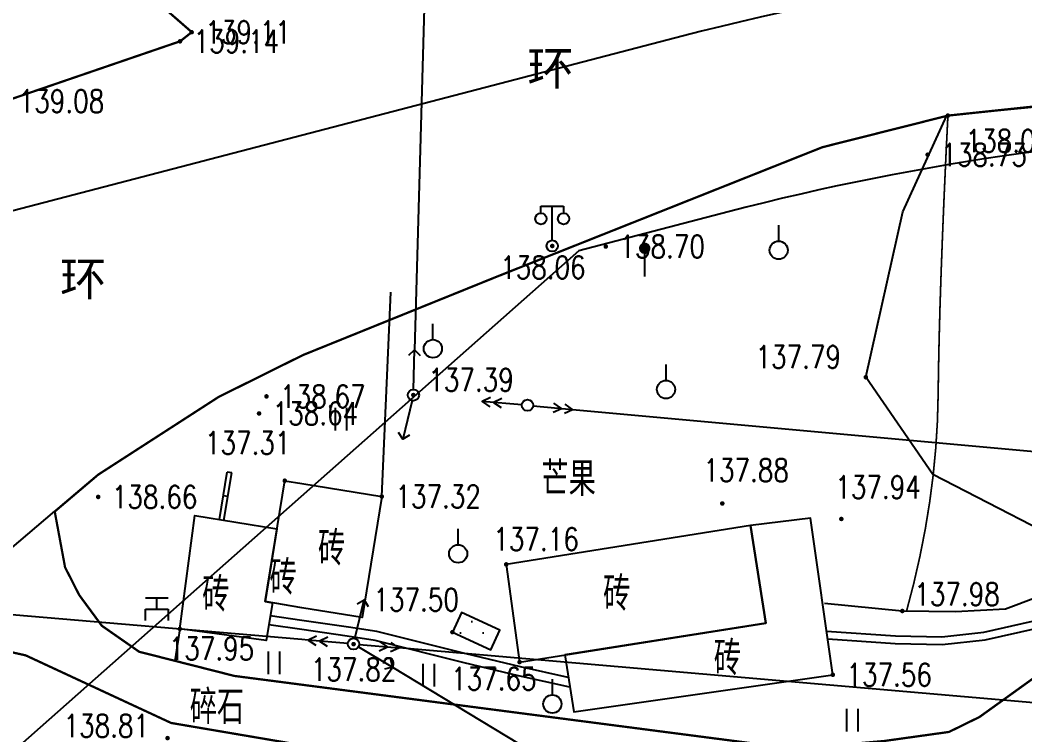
# Model space of a CAD drawing. Extents: x 529262 to 576451, y 2694391 to 2717535.
# Drawn here: x 563852.57 to 563896.88, y 2711404.07 to 2711435.58 of the extents above; entities that cross this region are included whole.
import ezdxf
from ezdxf.enums import TextEntityAlignment as Align
from ezdxf.xclip import XClip

# ---------------------------------------------------------------- set-up
doc = ezdxf.new("R2010")
doc.units = 0
doc.header["$XCLIPFRAME"] = 0
doc.linetypes.add('X2', pattern=[10, 8, -2])
for name, color, linetype in [('DGX', 8, 'Continuous'), ('DLDW', 8, 'Continuous'), ('DLSS', 4, 'Continuous'), ('DMTZ', 8, 'Continuous'), ('GCD', 8, 'Continuous'), ('GXYZ', 8, 'Continuous'), ('JMD', 8, 'Continuous'), ('PP-COM', 7, 'Continuous'), ('RD-中线', 40, 'Continuous'), ('RD-红线', 7, 'Continuous'), ('ZBTZ', 8, 'Continuous'), ('ZJ', 7, 'Continuous')]:
    doc.layers.add(name, color=color, linetype=linetype)
doc.layers.add('SXSS', color=5, linetype='Continuous', lineweight=0)
doc.styles.add('HZ', font='rs.shx', dxfattribs={"width": 0.8, "bigfont": 'hztxt.shx'})
doc.styles.add('等线体', font='simhei.ttf')
doc.linetypes.add('10421', pattern='A,2,[150,AAA.SHX,S=0.5,R=0,X=0,Y=0.5],1e-11', length=2)
doc.linetypes.add('1161', pattern='A,0,[149,AAA.SHX,S=0.15,R=0,X=0,Y=0],-1.6', length=1.6)
pattern_1 = [(0, (114.99765, 2.56804), (0.5, 0.5), [0, -1]), (0, (115.49765, 3.06804), (0.5, 0.5), [0, -1])]

# ---------------------------------------------------------------- blocks, each defined once
blk = doc.blocks.new('A$C19FD0107')
at = {"layer": 'RD-中线', "color": 8, "linetype": 'Continuous', "flags": 128}
blk.add_lwpolyline([(-6861.027, 17001.718), (-7060.418, 17045.406, 0.117908), (-7116.226, 17044.265), (-7165.183, 17031.493)], format="xyb", dxfattribs=at)
at = {"layer": 'RD-红线', "color": 8, "linetype": 'Continuous', "flags": 128}
blk.add_lwpolyline([(-6862.739, 16993.903), (-7062.124, 17037.591, 0.117895), (-7114.206, 17036.524), (-7120.778, 17034.81)], format="xyb", dxfattribs=at)
at = {"layer": 'RD-红线', "color": 8, "linetype": 'Continuous'}
blk.add_lwpolyline([(-7120.778, 17034.81), (-7174.942, 16986.91, 0.238845)], format="xyb", dxfattribs=at)
blk = doc.blocks.new('GC200')
at = {"linetype": 'Continuous', "const_width": 0.2, "flags": 128}
blk.add_lwpolyline([(-0.1, 0, 1), (0.1, 0, 1)], format="xyb", close=True, dxfattribs=at)
blk = doc.blocks.new('gc018')
for p, q in [((-1, 1), (1, 1)), ((0, 0), (0, 1)), ((-1, 0), (1, 0)), ((-1, -1), (-1, 0)), ((1, 0), (1, -1))]:
    blk.add_line(p, q)
blk = doc.blocks.new('gc097')
at = {"color": 8}
for p, q in [((-1, 2.9), (-1, 3.5)), ((-1, 3.5), (1, 3.5)), ((0, 0.5), (0, 3.5)), ((1, 3.5), (1, 2.9))]:
    blk.add_line(p, q, dxfattribs=at)
for centre in [(-1, 2.4), (1, 2.4), (0, 0)]:
    blk.add_circle(centre, 0.5, dxfattribs=at)
blk = doc.blocks.new('gc013b')
at = {"linetype": 'Continuous'}
blk.add_line((0.5, 0), (4, 0), dxfattribs=at)
at = {"linetype": 'Continuous', "flags": 128}
blk.add_lwpolyline([(3.5, 0.5), (4, 0), (3.5, -0.5)], dxfattribs=at)
blk = doc.blocks.new('gc170')
at = {"color": 8, "linetype": 'Continuous'}
blk.add_circle((0, 0), 0.5, dxfattribs=at)
blk = doc.blocks.new('gc013a')
at = {"linetype": 'Continuous'}
blk.add_line((0.5, 0), (4, 0), dxfattribs=at)
at = {"linetype": 'Continuous', "flags": 128}
for points in [[(2.307, -0.4), (3, 0), (2.307, 0.4)], [(3.307, -0.4), (4, 0), (3.307, 0.4)]]:
    blk.add_lwpolyline(points, dxfattribs=at)
blk = doc.blocks.new('gc121')
at = {"color": 8}
for p, q in [((-0.5, -1), (-0.5, 1)), ((0.5, -1), (0.5, 1))]:
    blk.add_line(p, q, dxfattribs=at)
blk = doc.blocks.new('gc125')
at = {"color": 8}
blk.add_line((0, 0.8), (0, 2.2), dxfattribs=at)
blk.add_circle((0, 0), 0.8, dxfattribs=at)
blk = doc.blocks.new('gc165')
at = {"color": 8}
blk.add_line((0, 0), (0, 2), dxfattribs=at)
at = {"color": 8, "const_width": 0.5}
blk.add_lwpolyline([(-0.25, 2.5, 1), (0.25, 2.5, 1)], format="xyb", close=True, dxfattribs=at)

msp = doc.modelspace()

# ---------------------------------------------------------------- hatches: boundary and pattern name
at = {"layer": 'DLDW', "linetype": 'Continuous', "lineweight": -2}
h = msp.add_hatch(dxfattribs=at)
h.set_pattern_fill('1061', color=256, scale=0.5, style=0)
h.set_pattern_definition(pattern_1)
h.paths.add_polyline_path([(563871.635, 2711408.599), (563873.323, 2711407.817), (563873.725, 2711408.685), (563872.037, 2711409.467)])
h = msp.add_hatch(dxfattribs=at)
h.set_pattern_fill('1061', color=256, scale=0.5, style=0)
h.set_pattern_definition(pattern_1)
h.paths.add_polyline_path([(563871.635, 2711408.599), (563873.323, 2711407.817), (563873.725, 2711408.685), (563872.037, 2711409.467)])

# ---------------------------------------------------------------- linework, layer by layer
at = {"layer": 'DGX', "linetype": 'Continuous', "const_width": 0.075, "flags": 128}
msp.add_lwpolyline([(563893.482, 2711431.37), (563893.391, 2711429.498), (563893.311, 2711427.72), (563893.242, 2711426.037), (563893.183, 2711424.449), (563893.134, 2711422.956), (563893.096, 2711421.557), (563893.069, 2711420.253), (563893.051, 2711419.043), (563893.019, 2711417.878), (563892.946, 2711416.706), (563892.833, 2711415.526), (563892.679, 2711414.341), (563892.485, 2711413.148), (563892.25, 2711411.948), (563891.975, 2711410.742), (563891.659, 2711409.529)], dxfattribs=at)
msp.add_lwpolyline([(563893.482, 2711431.37), (563893.391, 2711429.498), (563893.311, 2711427.72), (563893.242, 2711426.037), (563893.183, 2711424.449), (563893.134, 2711422.956), (563893.096, 2711421.557), (563893.069, 2711420.253), (563893.051, 2711419.043), (563893.019, 2711417.878), (563892.946, 2711416.706), (563892.833, 2711415.526), (563892.679, 2711414.341), (563892.485, 2711413.148), (563892.25, 2711411.948), (563891.975, 2711410.742), (563891.659, 2711409.529)], dxfattribs=at)
at = {"layer": 'DLDW', "linetype": 'Continuous', "lineweight": -2, "elevation": 137.499, "flags": 128}
msp.add_lwpolyline([(563871.635, 2711408.599), (563873.323, 2711407.817), (563873.725, 2711408.685), (563872.037, 2711409.467)], close=True, dxfattribs=at)
msp.add_lwpolyline([(563871.635, 2711408.599), (563873.323, 2711407.817), (563873.725, 2711408.685), (563872.037, 2711409.467)], close=True, dxfattribs=at)
at = {"layer": 'DLSS', "linetype": 'Continuous', "const_width": 0.1, "flags": 128}
msp.add_lwpolyline([(563851.923, 2711432.008), (563847.135, 2711430.658), (563846.038, 2711430.727), (563845.745, 2711431.547), (563845.625, 2711432.138), (563850.953, 2711443.857), (563851.353, 2711443.814), (563852.04, 2711443.231), (563854.867, 2711439.228), (563857.793, 2711437.097), (563860.145, 2711435.048), (563859.631, 2711434.646)], close=True, dxfattribs=at)
at = {"layer": 'DLSS', "linetype": 'X2', "lineweight": -2, "const_width": 0.1, "flags": 128}
for points in [[(563864.998, 2711406.283), (563886.722, 2711403.457), (563890.664, 2711403.801), (563893.53, 2711404.201), (563894.876, 2711404.861), (563901.928, 2711409.93), (563910.609, 2711418.405), (563912.475, 2711421.137), (563913.275, 2711423.335), (563913.608, 2711426.266), (563913.208, 2711428.398), (563912.275, 2711430.678), (563911.23, 2711432.36)], [(563864.998, 2711406.283), (563886.722, 2711403.457), (563890.664, 2711403.801), (563893.53, 2711404.201), (563894.876, 2711404.861), (563901.928, 2711409.93), (563910.609, 2711418.405), (563912.475, 2711421.137), (563913.275, 2711423.335), (563913.608, 2711426.266), (563913.208, 2711428.398), (563912.275, 2711430.678), (563911.23, 2711432.36)], [(563854.097, 2711413.939), (563854.557, 2711411.461), (563855.182, 2711410.234), (563856.178, 2711408.882), (563857.824, 2711407.736), (563862.023, 2711406.67), (563864.998, 2711406.283)], [(563854.097, 2711413.939), (563854.557, 2711411.461), (563855.182, 2711410.234), (563856.178, 2711408.882), (563857.824, 2711407.736), (563862.023, 2711406.67), (563864.998, 2711406.283)]]:
    msp.add_lwpolyline(points, dxfattribs=at)
at = {"layer": 'DLSS', "linetype": 'Continuous', "lineweight": -2, "const_width": 0.1, "flags": 128}
for points in [[(563911.23, 2711432.36), (563909.938, 2711432.403), (563902.718, 2711432.345), (563893.482, 2711431.37), (563887.949, 2711429.977), (563873.534, 2711424.246), (563865.048, 2711420.815)], [(563865.048, 2711420.815), (563861.329, 2711418.969), (563856.015, 2711415.54), (563854.101, 2711413.917)], [(563865.048, 2711420.815), (563861.329, 2711418.969), (563856.015, 2711415.54), (563854.101, 2711413.917)]]:
    msp.add_lwpolyline(points, dxfattribs=at)
at = {"layer": 'DLSS', "linetype": 'Continuous', "lineweight": -2, "const_width": 0.1, "elevation": 138.24, "flags": 128}
msp.add_lwpolyline([(563842.88, 2711404.403), (563845.394, 2711405.751), (563848.155, 2711407.058), (563850.33, 2711407.831), (563851.462, 2711407.879), (563852.817, 2711407.578), (563859.233, 2711404.597), (563864.998, 2711403.616)], dxfattribs=at)
msp.add_lwpolyline([(563842.88, 2711404.403), (563845.394, 2711405.751), (563848.155, 2711407.058), (563850.33, 2711407.831), (563851.462, 2711407.879), (563852.817, 2711407.578), (563859.233, 2711404.597), (563864.998, 2711403.616)], dxfattribs=at)
at = {"layer": 'DMTZ', "linetype": 'Continuous', "flags": 128}
msp.add_lwpolyline([(563900.066, 2711411.815), (563892.812, 2711415.546), (563889.862, 2711419.836), (563891.49, 2711427.124), (563893.432, 2711431.37), (563902.213, 2711432.245), (563906.618, 2711432.196), (563911.055, 2711431.855), (563912.907, 2711428.493), (563913.102, 2711424.545), (563912.176, 2711421.232), (563910.762, 2711419.039), (563907.541, 2711416.15), (563902.917, 2711414.019)], close=True, dxfattribs=at)
at = {"layer": 'DMTZ', "linetype": '10421', "lineweight": -2, "flags": 128}
msp.add_lwpolyline([(563902.917, 2711414.019), (563900.066, 2711411.815), (563898.756, 2711410.648), (563896.015, 2711409.614), (563893.822, 2711409.492), (563891.47, 2711409.532), (563888.036, 2711409.857)], dxfattribs=at)
msp.add_lwpolyline([(563902.917, 2711414.019), (563900.066, 2711411.815), (563898.756, 2711410.648), (563896.015, 2711409.614), (563893.822, 2711409.492), (563891.47, 2711409.532), (563888.036, 2711409.857)], dxfattribs=at)
at = {"layer": 'GXYZ', "linetype": 'Continuous', "lineweight": -2}
for p, q in [((563870.589, 2711443.585), (563869.968, 2711421.049)), ((563870.589, 2711443.585), (563869.968, 2711421.049)), ((563876.936, 2711418.42), (563939.722, 2711412.715)), ((563864.998, 2711408.276), (563785.232, 2711415.055)), ((563864.998, 2711408.276), (563836.051, 2711410.736)), ((563865.282, 2711408.251), (563864.998, 2711408.276)), ((563865.282, 2711408.251), (563864.998, 2711408.276)), ((563868.988, 2711407.05), (563892.587, 2711392.838)), ((563868.988, 2711407.05), (563892.587, 2711392.838))]:
    msp.add_line(p, q, dxfattribs=at)
at = {"layer": 'GXYZ', "linetype": 'Continuous'}
msp.add_line((563971.809, 2711399.028), (563869.267, 2711407.909), dxfattribs=at)
at = {"layer": 'JMD', "linetype": 'Continuous', "lineweight": -2}
for p, q in [((563861.903, 2711415.62, 138.511), (563861.706, 2711415.654, 138.511)), ((563861.903, 2711415.62, 138.511), (563861.706, 2711415.654, 138.511)), ((563861.732, 2711414.575, 137.307), (563861.535, 2711414.609, 137.307)), ((563861.732, 2711414.575, 137.307), (563861.535, 2711414.609, 137.307))]:
    msp.add_line(p, q, dxfattribs=at)
at = {"layer": 'JMD', "linetype": 'Continuous', "lineweight": -2, "elevation": 137.307, "flags": 128}
for points in [[(563861.364, 2711413.56), (563861.706, 2711415.654)], [(563861.364, 2711413.56), (563861.706, 2711415.654)], [(563861.562, 2711413.528), (563861.903, 2711415.622)], [(563861.562, 2711413.528), (563861.903, 2711415.622)], [(563864.998, 2711409.679), (563863.375, 2711409.944), (563864.244, 2711415.276), (563864.998, 2711415.153)], [(563864.998, 2711409.679), (563863.375, 2711409.944), (563864.244, 2711415.276), (563864.998, 2711415.153)], [(563864.998, 2711415.153), (563868.521, 2711414.579), (563867.652, 2711409.247), (563864.998, 2711409.679)], [(563864.998, 2711415.153), (563868.521, 2711414.579), (563867.652, 2711409.247), (563864.998, 2711409.679)]]:
    msp.add_lwpolyline(points, dxfattribs=at)
at = {"layer": 'JMD', "linetype": 'Continuous', "lineweight": -2, "flags": 128}
for points, elevation in [([(563863.698, 2711409.891), (563863.429, 2711408.239), (563859.617, 2711408.742), (563860.283, 2711413.736), (563863.897, 2711413.147), (563863.375, 2711409.944)], 137.307), ([(563863.698, 2711409.891), (563863.429, 2711408.239), (563859.617, 2711408.742), (563860.283, 2711413.736), (563863.897, 2711413.147), (563863.375, 2711409.944)], 137.307), ([(563884.772, 2711413.294), (563874.008, 2711411.588), (563874.597, 2711407.281), (563885.452, 2711409.002)], 137.884), ([(563884.772, 2711413.294), (563874.008, 2711411.588), (563874.597, 2711407.281), (563885.452, 2711409.002)], 137.884), ([(563876.587, 2711407.597), (563876.989, 2711405.087), (563888.408, 2711406.721), (563887.43, 2711413.626), (563884.772, 2711413.294), (563885.452, 2711409.002)], 137.524), ([(563876.587, 2711407.597), (563876.989, 2711405.087), (563888.408, 2711406.721), (563887.43, 2711413.626), (563884.772, 2711413.294), (563885.452, 2711409.002)], 137.524)]:
    msp.add_lwpolyline(points, close=True, dxfattribs=dict(at, elevation=elevation))
at = {"layer": 'SXSS', "color": 8, "linetype": 'Continuous', "lineweight": -2, "flags": 128}
for points in [[(563864.998, 2711409.119), (563863.598, 2711409.322)], [(563864.998, 2711408.714), (563863.541, 2711408.926)], [(563876.746, 2711406.601), (563874.636, 2711407.069), (563872.248, 2711407.637), (563868.305, 2711408.626), (563867.056, 2711408.82), (563864.998, 2711409.119)], [(563876.814, 2711406.176), (563874.547, 2711406.679), (563872.153, 2711407.249), (563868.225, 2711408.234), (563866.996, 2711408.424), (563864.998, 2711408.714)]]:
    msp.add_lwpolyline(points, dxfattribs=at)
at = {"layer": 'SXSS', "color": 8, "linetype": 'Continuous', "lineweight": -2, "elevation": 137.032, "flags": 128}
for points in [[(563888.136, 2711408.642), (563891.176, 2711408.431), (563893.221, 2711408.395), (563895.072, 2711408.594), (563899.816, 2711409.666)], [(563888.184, 2711408.303), (563891.162, 2711408.096), (563893.236, 2711408.06), (563895.127, 2711408.263), (563899.704, 2711409.297)]]:
    msp.add_lwpolyline(points, dxfattribs=at)
at = {"layer": 'ZBTZ', "linetype": '1161', "lineweight": -2, "flags": 128}
msp.add_lwpolyline([(563868.521, 2711414.579), (563868.922, 2711423.586)], dxfattribs=at)
at = {"layer": 'ZBTZ', "linetype": '1161', "flags": 128}
msp.add_lwpolyline([(563854.097, 2711413.939), (563842.88, 2711404.403)], dxfattribs=at)
msp.add_lwpolyline([(563854.097, 2711413.939), (563842.88, 2711404.403)], dxfattribs=at)
at = {"layer": 'ZBTZ', "linetype": '1161', "elevation": 137.948, "flags": 128}
msp.add_lwpolyline([(563859.617, 2711408.742), (563859.398, 2711407.336)], dxfattribs=at)
msp.add_lwpolyline([(563859.617, 2711408.742), (563859.398, 2711407.336)], dxfattribs=at)

# ---------------------------------------------------------------- block references
at = {"layer": 'DLDW', "linetype": 'Continuous', "lineweight": -2, "xscale": 0.5, "yscale": 0.5}
for name, p in [('gc097', (563876.038, 2711425.623, 138.056)), ('gc097', (563876.038, 2711425.623, 138.056)), ('gc018', (563858.605, 2711409.607)), ('gc018', (563858.605, 2711409.607))]:
    msp.add_blockref(name, p, dxfattribs=at)
at = {"layer": 'GCD', "linetype": 'Continuous'}
ref = msp.add_blockref('GC200', (563860.138, 2711435.046, 139.114), dxfattribs=dict(at, xscale=0.5, yscale=0.5, zscale=0.5))
ref.add_attrib('height', '139.11', dxfattribs={"linetype": 'Continuous', "height": 1, "style": 'HZ', "width": 0.8}).set_placement((563860.738, 2711435.046, 139.114), align=Align.MIDDLE_LEFT)
ref = msp.add_blockref('GC200', (563859.624, 2711434.644, 139.143), dxfattribs=dict(at, xscale=0.5, yscale=0.5, zscale=0.5))
ref.add_attrib('height', '139.14', dxfattribs={"linetype": 'Continuous', "height": 1, "style": 'HZ', "width": 0.8}).set_placement((563860.224, 2711434.644, 139.143), align=Align.MIDDLE_LEFT)
ref = msp.add_blockref('GC200', (563851.916, 2711432.006, 139.081), dxfattribs=dict(at, xscale=0.5, yscale=0.5, zscale=0.5))
ref.add_attrib('height', '139.08', dxfattribs={"linetype": 'Continuous', "height": 1, "style": 'HZ', "width": 0.8}).set_placement((563852.516, 2711432.006, 139.081), align=Align.MIDDLE_LEFT)
at = {"layer": 'GCD', "linetype": 'Continuous', "lineweight": -2}
ref = msp.add_blockref('GC200', (563893.482, 2711431.37, 138.003), dxfattribs=dict(at, xscale=0.5, yscale=0.5, zscale=0.5))
ref.add_attrib('height', '138.00', dxfattribs={"linetype": 'Continuous', "height": 1, "style": 'HZ', "width": 0.8}).set_placement((563894.265, 2711430.252, 138.003), align=Align.MIDDLE_LEFT)
ref = msp.add_blockref('GC200', (563893.482, 2711431.37, 138.003), dxfattribs=dict(at, xscale=0.5, yscale=0.5, zscale=0.5))
ref.add_attrib('height', '138.00', dxfattribs={"linetype": 'Continuous', "lineweight": -2, "height": 1, "style": 'HZ', "width": 0.8}).set_placement((563894.265, 2711430.252, 138.003), align=Align.MIDDLE_LEFT)
at = {"layer": 'GCD', "linetype": 'Continuous'}
ref = msp.add_blockref('GC200', (563892.589, 2711429.645, 138.73), dxfattribs=dict(at, xscale=0.5, yscale=0.5, zscale=0.5))
ref.add_attrib('height', '138.73', dxfattribs={"linetype": 'Continuous', "height": 1, "style": 'HZ', "width": 0.8}).set_placement((563893.189, 2711429.645, 138.73), align=Align.MIDDLE_LEFT)
ref = msp.add_blockref('GC200', (563878.397, 2711425.597, 138.697), dxfattribs=dict(at, xscale=0.5, yscale=0.5, zscale=0.5))
ref.add_attrib('height', '138.70', dxfattribs={"linetype": 'Continuous', "height": 1, "style": 'HZ', "width": 0.8}).set_placement((563878.997, 2711425.597, 138.697), align=Align.MIDDLE_LEFT)
at = {"layer": 'GCD', "linetype": 'Continuous', "lineweight": -2}
ref = msp.add_blockref('GC200', (563876.038, 2711425.623, 138.056), dxfattribs=dict(at, xscale=0.5, yscale=0.5, zscale=0.5))
ref.add_attrib('height', '138.06', dxfattribs={"linetype": 'Continuous', "height": 1, "style": 'HZ', "width": 0.8}).set_placement((563873.739, 2711424.68, 138.056), align=Align.MIDDLE_LEFT)
ref = msp.add_blockref('GC200', (563876.038, 2711425.623, 138.056), dxfattribs=dict(at, xscale=0.5, yscale=0.5, zscale=0.5))
ref.add_attrib('height', '138.06', dxfattribs={"linetype": 'Continuous', "lineweight": -2, "height": 1, "style": 'HZ', "width": 0.8}).set_placement((563873.739, 2711424.68, 138.056), align=Align.MIDDLE_LEFT)
ref = msp.add_blockref('GC200', (563889.862, 2711419.836, 137.792), dxfattribs=dict(at, xscale=0.5, yscale=0.5, zscale=0.5))
ref.add_attrib('height', '137.79', dxfattribs={"linetype": 'Continuous', "height": 1, "style": 'HZ', "width": 0.8}).set_placement((563884.999, 2711420.73, 137.792), align=Align.MIDDLE_LEFT)
ref = msp.add_blockref('GC200', (563889.862, 2711419.836, 137.792), dxfattribs=dict(at, xscale=0.5, yscale=0.5, zscale=0.5))
ref.add_attrib('height', '137.79', dxfattribs={"linetype": 'Continuous', "lineweight": -2, "height": 1, "style": 'HZ', "width": 0.8}).set_placement((563884.999, 2711420.73, 137.792), align=Align.MIDDLE_LEFT)
ref = msp.add_blockref('GC200', (563869.913, 2711419.05, 137.389), dxfattribs=dict(at, xscale=0.5, yscale=0.5, zscale=0.5))
ref.add_attrib('height', '137.39', dxfattribs={"linetype": 'Continuous', "height": 1, "style": 'HZ', "width": 0.8}).set_placement((563870.572, 2711419.722, 137.389), align=Align.MIDDLE_LEFT)
ref = msp.add_blockref('GC200', (563869.913, 2711419.05, 137.389), dxfattribs=dict(at, xscale=0.5, yscale=0.5, zscale=0.5))
ref.add_attrib('height', '137.39', dxfattribs={"linetype": 'Continuous', "lineweight": -2, "height": 1, "style": 'HZ', "width": 0.8}).set_placement((563870.572, 2711419.722, 137.389), align=Align.MIDDLE_LEFT)
at = {"layer": 'GCD', "linetype": 'Continuous'}
ref = msp.add_blockref('GC200', (563863.438, 2711418.994, 138.667), dxfattribs=dict(at, xscale=0.5, yscale=0.5, zscale=0.5))
ref.add_attrib('height', '138.67', dxfattribs={"linetype": 'Continuous', "height": 1, "style": 'HZ', "width": 0.8}).set_placement((563864.038, 2711418.994, 138.667), align=Align.MIDDLE_LEFT)
ref = msp.add_blockref('GC200', (563863.11, 2711418.24, 138.638), dxfattribs=dict(at, xscale=0.5, yscale=0.5, zscale=0.5))
ref.add_attrib('height', '138.64', dxfattribs={"linetype": 'Continuous', "height": 1, "style": 'HZ', "width": 0.8}).set_placement((563863.71, 2711418.24, 138.638), align=Align.MIDDLE_LEFT)
at = {"layer": 'GCD', "linetype": 'Continuous', "lineweight": -2}
ref = msp.add_blockref('GC200', (563864.244, 2711415.276, 137.307), dxfattribs=dict(at, xscale=0.5, yscale=0.5, zscale=0.5))
ref.add_attrib('height', '137.31', dxfattribs={"linetype": 'Continuous', "height": 1, "style": 'HZ', "width": 0.8}).set_placement((563860.726, 2711416.941, 137.307), align=Align.MIDDLE_LEFT)
ref = msp.add_blockref('GC200', (563864.244, 2711415.276, 137.307), dxfattribs=dict(at, xscale=0.5, yscale=0.5, zscale=0.5))
ref.add_attrib('height', '137.31', dxfattribs={"linetype": 'Continuous', "lineweight": -2, "height": 1, "style": 'HZ', "width": 0.8}).set_placement((563860.726, 2711416.941, 137.307), align=Align.MIDDLE_LEFT)
ref = msp.add_blockref('GC200', (563883.536, 2711414.272, 137.884), dxfattribs=dict(at, xscale=0.5, yscale=0.5, zscale=0.5))
ref.add_attrib('height', '137.88', dxfattribs={"linetype": 'Continuous', "height": 1, "style": 'HZ', "width": 0.8}).set_placement((563882.701, 2711415.739, 137.884), align=Align.MIDDLE_LEFT)
ref = msp.add_blockref('GC200', (563883.536, 2711414.272, 137.884), dxfattribs=dict(at, xscale=0.5, yscale=0.5, zscale=0.5))
ref.add_attrib('height', '137.88', dxfattribs={"linetype": 'Continuous', "lineweight": -2, "height": 1, "style": 'HZ', "width": 0.8}).set_placement((563882.701, 2711415.739, 137.884), align=Align.MIDDLE_LEFT)
ref = msp.add_blockref('GC200', (563888.784, 2711413.59, 137.939), dxfattribs=dict(at, xscale=0.5, yscale=0.5, zscale=0.5))
ref.add_attrib('height', '137.94', dxfattribs={"linetype": 'Continuous', "height": 1, "style": 'HZ', "width": 0.8}).set_placement((563888.515, 2711414.993, 137.939), align=Align.MIDDLE_LEFT)
ref = msp.add_blockref('GC200', (563888.784, 2711413.59, 137.939), dxfattribs=dict(at, xscale=0.5, yscale=0.5, zscale=0.5))
ref.add_attrib('height', '137.94', dxfattribs={"linetype": 'Continuous', "lineweight": -2, "height": 1, "style": 'HZ', "width": 0.8}).set_placement((563888.515, 2711414.993, 137.939), align=Align.MIDDLE_LEFT)
at = {"layer": 'GCD', "linetype": 'Continuous'}
ref = msp.add_blockref('GC200', (563856.019, 2711414.56, 138.662), dxfattribs=dict(at, xscale=0.5, yscale=0.5, zscale=0.5))
ref.add_attrib('height', '138.66', dxfattribs={"linetype": 'Continuous', "height": 1, "style": 'HZ', "width": 0.8}).set_placement((563856.619, 2711414.56, 138.662), align=Align.MIDDLE_LEFT)
at = {"layer": 'GCD', "linetype": 'Continuous', "lineweight": -2}
ref = msp.add_blockref('GC200', (563868.521, 2711414.579, 137.322), dxfattribs=dict(at, xscale=0.5, yscale=0.5, zscale=0.5))
ref.add_attrib('height', '137.32', dxfattribs={"linetype": 'Continuous', "height": 1, "style": 'HZ', "width": 0.8}).set_placement((563869.121, 2711414.579, 137.322), align=Align.MIDDLE_LEFT)
ref = msp.add_blockref('GC200', (563868.521, 2711414.579, 137.322), dxfattribs=dict(at, xscale=0.5, yscale=0.5, zscale=0.5))
ref.add_attrib('height', '137.32', dxfattribs={"linetype": 'Continuous', "lineweight": -2, "height": 1, "style": 'HZ', "width": 0.8}).set_placement((563869.121, 2711414.579, 137.322), align=Align.MIDDLE_LEFT)
ref = msp.add_blockref('GC200', (563874.007, 2711411.587, 137.162), dxfattribs=dict(at, xscale=0.5, yscale=0.5, zscale=0.5))
ref.add_attrib('height', '137.16', dxfattribs={"linetype": 'Continuous', "height": 1, "style": 'HZ', "width": 0.8}).set_placement((563873.439, 2711412.699, 137.162), align=Align.MIDDLE_LEFT)
ref = msp.add_blockref('GC200', (563874.007, 2711411.587, 137.162), dxfattribs=dict(at, xscale=0.5, yscale=0.5, zscale=0.5))
ref.add_attrib('height', '137.16', dxfattribs={"linetype": 'Continuous', "lineweight": -2, "height": 1, "style": 'HZ', "width": 0.8}).set_placement((563873.439, 2711412.699, 137.162), align=Align.MIDDLE_LEFT)
ref = msp.add_blockref('GC200', (563891.47, 2711409.532, 137.977), dxfattribs=dict(at, xscale=0.5, yscale=0.5, zscale=0.5))
ref.add_attrib('height', '137.98', dxfattribs={"linetype": 'Continuous', "height": 1, "style": 'HZ', "width": 0.8}).set_placement((563891.998, 2711410.273, 137.977), align=Align.MIDDLE_LEFT)
ref = msp.add_blockref('GC200', (563891.47, 2711409.532, 137.977), dxfattribs=dict(at, xscale=0.5, yscale=0.5, zscale=0.5))
ref.add_attrib('height', '137.98', dxfattribs={"linetype": 'Continuous', "lineweight": -2, "height": 1, "style": 'HZ', "width": 0.8}).set_placement((563891.998, 2711410.273, 137.977), align=Align.MIDDLE_LEFT)
ref = msp.add_blockref('GC200', (563871.635, 2711408.599, 137.499), dxfattribs=dict(at, xscale=0.5, yscale=0.5, zscale=0.5))
ref.add_attrib('height', '137.50', dxfattribs={"linetype": 'Continuous', "height": 1, "style": 'HZ', "width": 0.8}).set_placement((563868.15, 2711410.031, 137.499), align=Align.MIDDLE_LEFT)
ref = msp.add_blockref('GC200', (563871.635, 2711408.599, 137.499), dxfattribs=dict(at, xscale=0.5, yscale=0.5, zscale=0.5))
ref.add_attrib('height', '137.50', dxfattribs={"linetype": 'Continuous', "lineweight": -2, "height": 1, "style": 'HZ', "width": 0.8}).set_placement((563868.15, 2711410.031, 137.499), align=Align.MIDDLE_LEFT)
ref = msp.add_blockref('GC200', (563859.617, 2711408.742, 137.948), dxfattribs=dict(at, xscale=0.5, yscale=0.5, zscale=0.5))
ref.add_attrib('height', '137.95', dxfattribs={"linetype": 'Continuous', "height": 1, "style": 'HZ', "width": 0.8}).set_placement((563859.126, 2711407.875, 137.948), align=Align.MIDDLE_LEFT)
ref = msp.add_blockref('GC200', (563859.617, 2711408.742, 137.948), dxfattribs=dict(at, xscale=0.5, yscale=0.5, zscale=0.5))
ref.add_attrib('height', '137.95', dxfattribs={"linetype": 'Continuous', "lineweight": -2, "height": 1, "style": 'HZ', "width": 0.8}).set_placement((563859.126, 2711407.875, 137.948), align=Align.MIDDLE_LEFT)
ref = msp.add_blockref('GC200', (563867.279, 2711408.073, 137.823), dxfattribs=dict(at, xscale=0.5, yscale=0.5, zscale=0.5))
ref.add_attrib('height', '137.82', dxfattribs={"linetype": 'Continuous', "height": 1, "style": 'HZ', "width": 0.8}).set_placement((563865.392, 2711406.957, 137.823), align=Align.MIDDLE_LEFT)
ref = msp.add_blockref('GC200', (563867.279, 2711408.073, 137.823), dxfattribs=dict(at, xscale=0.5, yscale=0.5, zscale=0.5))
ref.add_attrib('height', '137.82', dxfattribs={"linetype": 'Continuous', "lineweight": -2, "height": 1, "style": 'HZ', "width": 0.8}).set_placement((563865.392, 2711406.957, 137.823), align=Align.MIDDLE_LEFT)
ref = msp.add_blockref('GC200', (563874.597, 2711407.281, 137.652), dxfattribs=dict(at, xscale=0.5, yscale=0.5, zscale=0.5))
ref.add_attrib('height', '137.65', dxfattribs={"linetype": 'Continuous', "height": 1, "style": 'HZ', "width": 0.8}).set_placement((563871.578, 2711406.548, 137.652), align=Align.MIDDLE_LEFT)
ref = msp.add_blockref('GC200', (563874.597, 2711407.281, 137.652), dxfattribs=dict(at, xscale=0.5, yscale=0.5, zscale=0.5))
ref.add_attrib('height', '137.65', dxfattribs={"linetype": 'Continuous', "lineweight": -2, "height": 1, "style": 'HZ', "width": 0.8}).set_placement((563871.578, 2711406.548, 137.652), align=Align.MIDDLE_LEFT)
ref = msp.add_blockref('GC200', (563888.408, 2711406.721, 137.561), dxfattribs=dict(at, xscale=0.5, yscale=0.5, zscale=0.5))
ref.add_attrib('height', '137.56', dxfattribs={"linetype": 'Continuous', "height": 1, "style": 'HZ', "width": 0.8}).set_placement((563889.008, 2711406.721, 137.561), align=Align.MIDDLE_LEFT)
ref = msp.add_blockref('GC200', (563888.408, 2711406.721, 137.561), dxfattribs=dict(at, xscale=0.5, yscale=0.5, zscale=0.5))
ref.add_attrib('height', '137.56', dxfattribs={"linetype": 'Continuous', "lineweight": -2, "height": 1, "style": 'HZ', "width": 0.8}).set_placement((563889.008, 2711406.721, 137.561), align=Align.MIDDLE_LEFT)
ref = msp.add_blockref('GC200', (563859.077, 2711403.93, 138.806), dxfattribs=dict(at, xscale=0.5, yscale=0.5, zscale=0.5))
ref.add_attrib('height', '138.81', dxfattribs={"linetype": 'Continuous', "height": 1, "style": 'HZ', "width": 0.8}).set_placement((563854.489, 2711404.474, 138.806), align=Align.MIDDLE_LEFT)
ref = msp.add_blockref('GC200', (563859.077, 2711403.93, 138.806), dxfattribs=dict(at, xscale=0.5, yscale=0.5, zscale=0.5))
ref.add_attrib('height', '138.81', dxfattribs={"linetype": 'Continuous', "lineweight": -2, "height": 1, "style": 'HZ', "width": 0.8}).set_placement((563854.489, 2711404.474, 138.806), align=Align.MIDDLE_LEFT)
at = {"layer": 'GXYZ', "linetype": 'Continuous', "lineweight": -2}
for name, p, xscale, yscale, rotation in [('gc013b', (563869.913, 2711419.05), 0.4999999997768731, 0.4999999997768731, 88.42192569673372), ('gc013b', (563869.913, 2711419.05), 0.4999999997768731, 0.4999999997768731, 88.42192569673372), ('gc013b', (563869.913, 2711419.05), 0.4999999999768696, 0.4999999999768696, 256.4762142521741), ('gc013b', (563869.913, 2711419.05), 0.4999999999768696, 0.4999999999768696, 256.4762142521741), ('gc013a', (563874.945, 2711418.601), 0.4999999999495331, 0.4999999999495331, 175.221744002345), ('gc013a', (563874.945, 2711418.601), 0.4999999999495331, 0.4999999999495331, 175.221744002345), ('gc013a', (563874.945, 2711418.601), 0.4999999999574264, 0.4999999999574264, 354.8080470116792), ('gc013a', (563874.945, 2711418.601), 0.4999999999574264, 0.4999999999574264, 354.8080470116792), ('gc013b', (563867.275, 2711408.082), 0.4999999999768696, 0.4999999999768696, 76.47621425217415), ('gc013b', (563867.275, 2711408.082), 0.4999999999768696, 0.4999999999768696, 76.47621425217415), ('gc013a', (563867.275, 2711408.082), 0.5000000000557816, 0.5000000000557816, 175.1421970768258), ('gc013a', (563867.275, 2711408.082), 0.5000000000557816, 0.5000000000557816, 175.1421970768258), ('gc013b', (563867.275, 2711408.082), 0.4999999999371728, 0.4999999999371728, 328.9421822681456), ('gc013b', (563867.275, 2711408.082), 0.4999999999371728, 0.4999999999371728, 328.9421822681456)]:
    msp.add_blockref(name, p, dxfattribs=dict(at, xscale=xscale, yscale=yscale, rotation=rotation))
at = {"layer": 'GXYZ', "linetype": 'Continuous', "lineweight": -2, "xscale": 0.5, "yscale": 0.5}
for p in [(563869.913, 2711419.05), (563869.913, 2711419.05), (563869.913, 2711419.05), (563869.913, 2711419.05), (563874.945, 2711418.601), (563874.945, 2711418.601), (563867.275, 2711408.082), (563867.275, 2711408.082)]:
    msp.add_blockref('gc170', p, dxfattribs=at)
at = {"layer": 'GXYZ', "linetype": 'Continuous', "xscale": 0.4999999999638373, "yscale": 0.4999999999638373, "rotation": 355.049570111206}
msp.add_blockref('gc013a', (563867.275, 2711408.082), dxfattribs=at)
msp.add_blockref('gc013a', (563867.275, 2711408.082), dxfattribs=at)
at = {"layer": 'PP-COM'}
ref = msp.add_blockref('A$C19FD0107', (570997.993, 2694390.603), dxfattribs=at)
XClip(ref).set_block_clipping_path([(-9366.4383134884, 14428.6043910822), (-3328.4480743363, 17452.7484863754)])
at = {"layer": 'ZBTZ', "linetype": 'Continuous', "lineweight": -2, "xscale": 0.5, "yscale": 0.5}
for name, p in [('gc125', (563886.023, 2711425.436)), ('gc165', (563880.114, 2711424.271)), ('gc125', (563870.774, 2711421.094)), ('gc125', (563881.054, 2711419.297)), ('gc121', (563866.734, 2711417.99)), ('gc125', (563871.888, 2711412.055)), ('gc121', (563863.781, 2711407.253)), ('gc121', (563870.597, 2711406.705)), ('gc121', (563870.597, 2711406.705)), ('gc125', (563876.043, 2711405.433)), ('gc125', (563876.043, 2711405.433)), ('gc121', (563889.269, 2711404.725)), ('gc121', (563889.269, 2711404.725))]:
    msp.add_blockref(name, p, dxfattribs=at)

# ---------------------------------------------------------------- texts
at = {"layer": 'JMD', "linetype": 'Continuous', "lineweight": -2, "style": 'HZ', "width": 0.8}
for p in [(563866.909, 2711412.294), (563866.909, 2711412.294), (563864.769, 2711411.006), (563864.769, 2711411.006), (563861.803, 2711410.261), (563861.803, 2711410.261), (563879.48, 2711410.295), (563879.48, 2711410.295), (563884.36, 2711407.452), (563884.36, 2711407.452)]:
    msp.add_text('砖', height=1.5, dxfattribs=at).set_placement(p, align=Align.MIDDLE_RIGHT)
at = {"layer": 'ZJ', "color": 8, "linetype": 'Continuous', "style": '等线体'}
for p in [(563875.962, 2711433.428), (563875.962, 2711433.428), (563855.356, 2711424.148), (563855.356, 2711424.148)]:
    msp.add_text('环', height=1.5, dxfattribs=at).set_placement(p, align=Align.MIDDLE)
at = {"layer": 'ZJ', "color": 8, "linetype": 'Continuous', "style": 'HZ', "width": 0.8}
msp.add_text('芒果', height=1.5, dxfattribs=at).set_placement((563876.759, 2711415.433), align=Align.MIDDLE)
at = {"layer": 'ZJ', "color": 8, "linetype": 'Continuous', "lineweight": -2, "style": 'HZ', "width": 0.8}
msp.add_text('碎石', height=1.5, dxfattribs=at).set_placement((563861.255, 2711405.377), align=Align.MIDDLE)
msp.add_text('碎石', height=1.5, dxfattribs=at).set_placement((563861.255, 2711405.377), align=Align.MIDDLE)

doc.saveas('drawing.dxf')
